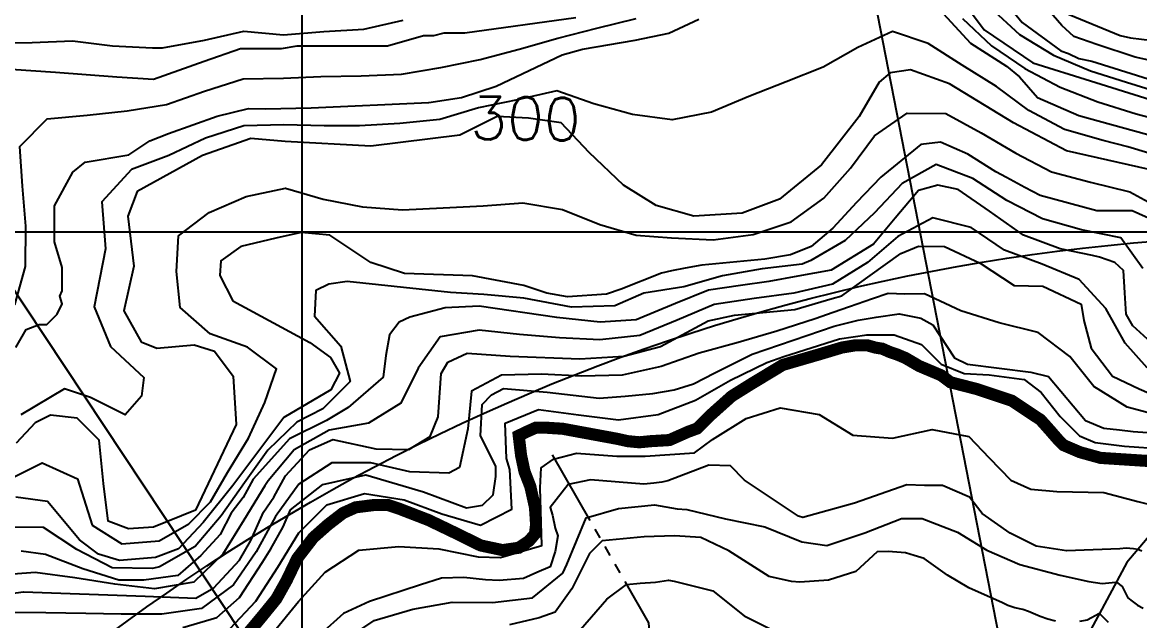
# Model space of a CAD drawing. Header units: millimetres. Extents: x 548366 to 1117317, y 7446967 to 14899125.
# Drawn here: x 553083 to 554191, y 7457030 to 7457623 of the extents above; entities that cross this region are included whole.
import ezdxf
from ezdxf.enums import TextEntityAlignment as Align

# ---------------------------------------------------------------- set-up
doc = ezdxf.new("R2010")
doc.units = ezdxf.units.MM
doc.header["$MEASUREMENT"] = 0
doc.linetypes.add('ACAD_ISO11W100', pattern=[33, 12, -3, 12, -3, 0, -3])
doc.linetypes.add('RIO_PERIODICO', pattern=[5.8, 3, -0.4, 0.4, -0.4, 0.4, -0.4, 0.4, -0.4])
for name, color, linetype in [('CURVA_INTERMEDIÁRIA', 32, 'Continuous'), ('CURVA_MESTRA', 36, 'Continuous'), ('ELETRO_PROP', 230, 'Continuous'), ('MALHA_TM', 8, 'Continuous'), ('RADIAIS', 222, 'Continuous'), ('RIO_PERIÓDICO', 4, 'RIO_PERIODICO'), ('RIO_PERMANENTE', 4, 'Continuous'), ('TXT_CURVA_MESTRA', 7, 'Continuous')]:
    doc.layers.add(name, color=color, linetype=linetype)
doc.styles.add('ROMANS', font='romans.shx')

msp = doc.modelspace()

# ---------------------------------------------------------------- linework, layer by layer
at = {"layer": 'CURVA_INTERMEDIÁRIA'}
for points, elevation in [([(553998.2, 7457667), (554036.6, 7457615.4), (554084.8, 7457582.7), (554141.9, 7457564.8), (554244.6, 7457532.6)], 340), ([(554038, 7457667.4), (554074.2, 7457622.6), (554112.6, 7457594.5), (554120.3, 7457591.9), (554130.5, 7457586.8), (554143.3, 7457584.2), (554232.9, 7457556.1)], 360), ([(553968.8, 7457661.4), (554023.1, 7457602.2), (554058.8, 7457579.4), (554071.7, 7457568.9), (554089.6, 7457548.4), (554130.5, 7457530.5), (554218, 7457506.2)], 320), ([(554225.4, 7457579.7), (554186.3, 7457588.2), (554148.4, 7457600.9), (554125.5, 7457608.8), (554113.5, 7457619.8), (554087.6, 7457649.9)], 370), ([(554115.2, 7457632.9), (554171.5, 7457609.8), (554181.7, 7457607.3), (554225.2, 7457602.2)], 380), ([(553071.9, 7457576.4), (553115.8, 7457573.3), (553176.5, 7457568.9), (553212.9, 7457566.3), (553263.2, 7457584.2), (553299.1, 7457597), (553340, 7457597), (553355.3, 7457599.6), (553444.9, 7457599.6), (553480.7, 7457609.8), (553490.9, 7457609.8), (553501.2, 7457612.4), (553521.6, 7457612.4), (553631.6, 7457627.7)], 340), ([(553075.6, 7457342.6), (553086, 7457380.8), (553086.4, 7457420.6), (553083, 7457460.3), (553080.4, 7457499.8), (553107.5, 7457527), (553147.2, 7457530.8), (553186.7, 7457535.1), (553225.9, 7457541.4), (553263.6, 7457554.7), (553301.7, 7457566.8), (553341.7, 7457567.3), (553378.8, 7457569), (553418.8, 7457569.9), (553458.8, 7457571.5), (553497.7, 7457578.1), (553536.9, 7457585.9), (553575.5, 7457596.1), (553613.9, 7457607.1), (553652.6, 7457617.1), (553691.5, 7457626.6)], 330), ([(553076.5, 7457300.3), (553086.7, 7457318.2), (553099.5, 7457323.3), (553107.2, 7457323.3), (553117.4, 7457333.5), (553122.5, 7457343.8), (553120, 7457351.4), (553122.5, 7457356.6), (553122.5, 7457379.6), (553114.9, 7457405.2), (553114.9, 7457441), (553132.8, 7457474.2), (553145.2, 7457484.1), (553188.5, 7457491.4), (553209.3, 7457505.4), (553227.9, 7457512.7), (553276.2, 7457529.6), (553307.2, 7457537.4), (553324.1, 7457536.9), (553369.4, 7457538), (553485.8, 7457543.3), (553485.8, 7457543.3), (553518.5, 7457548.1), (553552.8, 7457559.6), (553618.1, 7457590.5), (553638.3, 7457596.3), (553690.6, 7457605.2), (553723.8, 7457612), (553753.6, 7457626)], 320), ([(554015, 7457626.7), (554043.8, 7457599.6), (554076.8, 7457577.1), (554112, 7457558.6), (554149.2, 7457543.9), (554187.4, 7457532.1), (554206.1, 7457527)], 330), ([(554217.3, 7457487.9), (554179.1, 7457499.2), (554154.5, 7457505.7), (554116.1, 7457516.6), (554081, 7457535.5), (554048.9, 7457559.3), (554014.9, 7457580.4), (553981.2, 7457601.7), (553945.7, 7457613.7), (553911.3, 7457598), (553877, 7457578.3), (553840.2, 7457563.9), (553803.1, 7457549.1), (553766.3, 7457533.6), (553727.3, 7457526.1), (553687.8, 7457531.4), (553649.6, 7457542.1), (553612.9, 7457554.8), (553574, 7457545.9), (553535.1, 7457537.9), (553497, 7457526.5), (553457.2, 7457522.4), (553417.3, 7457520.2), (553382.1, 7457520.1), (553342.1, 7457521), (553302.4, 7457520.3), (553264.4, 7457507.8), (553228.2, 7457490.9), (553191.2, 7457477), (553161.6, 7457444.9), (553165.3, 7457398.2), (553154.2, 7457340.8), (553170.3, 7457301.4), (553203.5, 7457270.6), (553201.1, 7457252.1), (553185, 7457233.6), (553150.5, 7457250.8), (553124.6, 7457259.5), (553081.5, 7457233.6)], 310), ([(553068.1, 7457168.7), (553102.4, 7457185.9), (553137.6, 7457170.2), (553152.2, 7457124.1), (553181.5, 7457105.6), (553218.6, 7457108.6), (553247.9, 7457125.6), (553269.5, 7457147.3), (553286.4, 7457176.3), (553307.1, 7457210.4), (553323.3, 7457245.8), (553334.8, 7457279.2), (553306.3, 7457300.6), (553269.2, 7457313.9), (553239.3, 7457340.2), (553235.9, 7457375.6), (553237.8, 7457411.2), (553268, 7457434.3), (553304.7, 7457450.2), (553343.7, 7457458.2), (553381.1, 7457447.3), (553420.2, 7457439.8), (553460, 7457436.9), (553500, 7457439), (553539.8, 7457440.7), (553579.2, 7457443.7), (553618.6, 7457437.2), (553655.6, 7457422.2), (553691.5, 7457411.6), (553726.5, 7457409.1), (553768, 7457407.2), (553807.6, 7457412.4), (553845.3, 7457424.9), (553877.5, 7457448.3), (553903.9, 7457478.3), (553927.9, 7457510.2), (553960.3, 7457532.8), (553998.5, 7457532.5), (554033.5, 7457513.3), (554068, 7457493.1), (554103.4, 7457474.6), (554142.1, 7457464.4), (554180.9, 7457454.8), (554213.9, 7457436.9)], 290), ([(554206.3, 7457425.6), (554183.5, 7457435.9), (554168.9, 7457435.9), (554148.4, 7457435.9), (554092.1, 7457451.2), (554076.8, 7457458.9), (554058.9, 7457469.1), (554048.2, 7457474.4), (554020.4, 7457492), (553993.4, 7457503.9), (553973.7, 7457501.6), (553934.3, 7457469.2), (553910.1, 7457444), (553886.7, 7457418.6), (553865.2, 7457400.5), (553844.7, 7457392.3), (553819.2, 7457387.8), (553756.7, 7457381.9), (553740.1, 7457379), (553726.7, 7457376.4), (553716.8, 7457374.1), (553676.7, 7457358.1), (553662.1, 7457353.2), (553623.3, 7457350.6), (553602.9, 7457354.4), (553580.1, 7457362), (553529.4, 7457371.4), (553461.7, 7457373.8), (553428.3, 7457384.8), (553387.7, 7457411.7), (553359.5, 7457414.5), (553334.2, 7457408.8), (553299.4, 7457400.4), (553279.7, 7457386.4), (553278.6, 7457371.9), (553291.7, 7457346.8), (553368.1, 7457305.4), (553388.4, 7457290.4), (553397.5, 7457274.8), (553388.8, 7457258.4), (553342.1, 7457230.9), (553291.6, 7457163.4), (553262.3, 7457126.8), (553237.7, 7457100.7), (553214.9, 7457092), (553179.2, 7457089.3), (553158.4, 7457095.6), (553139.4, 7457109.8), (553107.8, 7457147.8), (553076.5, 7457151.9)], 280), ([(554194, 7457378.6), (554172, 7457409.2), (554133, 7457417.2), (554094.5, 7457427.8), (554059, 7457446), (554025.5, 7457467.8), (553988.9, 7457481.9), (553955.2, 7457462.9), (553927.7, 7457433.9), (553898.8, 7457406.4), (553864.7, 7457386.5), (553856.1, 7457383.1), (553816.4, 7457378.5), (553777.1, 7457371.3), (553738.7, 7457360.5), (553699.2, 7457354.3), (553670.3, 7457341.6), (553627.4, 7457340.5), (553580.2, 7457349.3), (553540.6, 7457353), (553507.3, 7457354.8), (553404.9, 7457365.9), (553386.7, 7457363.2), (553374, 7457357), (553372.6, 7457331.6), (553398.6, 7457301.7), (553407.8, 7457266.8), (553380.8, 7457239.7), (553355, 7457226.3), (553326.4, 7457198.7), (553303.2, 7457166.2), (553280.1, 7457133.5), (553254.1, 7457103.2), (553218.8, 7457082.8), (553211.8, 7457081.4), (553172.1, 7457082), (553136.8, 7457100.1), (553103.8, 7457121.8), (553064.3, 7457122.1)], 270), ([(554202.2, 7457305.4), (554184.1, 7457322), (554177.5, 7457333.5), (554176.2, 7457354.6), (554174.7, 7457376.6), (554166.3, 7457384.7), (554151, 7457389.8), (554143.9, 7457391.7), (554111.9, 7457398.2), (554075.7, 7457411.6), (554041.8, 7457435.7), (554010.7, 7457457), (553990.8, 7457461.2), (553971.5, 7457455.9), (553948.3, 7457428.5), (553926.9, 7457403), (553884.9, 7457377), (553851.7, 7457371), (553823, 7457365.9), (553795, 7457361.9), (553763.4, 7457357.2), (553730.4, 7457344), (553691.5, 7457327.8), (553655.7, 7457325.5), (553613, 7457330.1), (553535.7, 7457341.2), (553502.3, 7457339.8), (553467, 7457330.6), (553456.4, 7457325.5), (553447.1, 7457313), (553443.4, 7457292.3), (553440.6, 7457271), (553405.8, 7457240.9), (553384.5, 7457227.9), (553347.7, 7457209.9), (553311.9, 7457169.8), (553301.8, 7457151.5), (553290.1, 7457136.2), (553279, 7457114.9), (553259.9, 7457094.2), (553237.2, 7457074.3), (553203.3, 7457069.7), (553178.7, 7457069.7), (553143, 7457080.8), (553105.8, 7457095.1), (553081.8, 7457098.5)], 260), ([(553050.6, 7457053.9), (553083.9, 7457058.1), (553204.6, 7457053.7), (553254.8, 7457051.9), (553272.8, 7457062), (553298.3, 7457089.6), (553309.4, 7457109.1), (553321.9, 7457137.1), (553332.3, 7457151.9), (553343.8, 7457173), (553367.7, 7457198.8), (553390.8, 7457209.2), (553433.3, 7457199.8), (553466.2, 7457199.3), (553487.4, 7457212.2), (553495.2, 7457231.8), (553498.2, 7457274.6), (553504.9, 7457285.9), (553524.1, 7457294.9), (553566.6, 7457291.7), (553635.6, 7457289.1), (553679.2, 7457291.7), (553715.6, 7457301.3), (553762.9, 7457326.7), (553788.9, 7457332.6), (553848.9, 7457337.9), (553886, 7457348.9), (553895.4, 7457351.7), (553953.9, 7457393.6), (553971.4, 7457401), (553997.4, 7457400.5), (554032.5, 7457384), (554066.2, 7457361.8), (554094.9, 7457361.2), (554132.7, 7457343.2), (554135.3, 7457327.3), (554142.8, 7457299.7), (554163.8, 7457272.1), (554190.3, 7457259.5), (554220, 7457246.6)], 240), ([(554229.3, 7457227.6), (554178.4, 7457241.1), (554145.5, 7457261.7), (554121.7, 7457291.4), (554090, 7457315.4), (554051.5, 7457325), (554013.4, 7457336.9), (553977.5, 7457353.6), (553957.9, 7457353.4), (553941.4, 7457353.8), (553926, 7457348.7), (553903.1, 7457340.7), (553887, 7457335.1), (553869, 7457328.9), (553830.9, 7457316.6), (553792.7, 7457305.3), (553754.1, 7457294.7), (553716.4, 7457281.5), (553677.5, 7457272.8), (553637.7, 7457271.8), (553597.7, 7457273.9), (553558.1, 7457273.1), (553528.3, 7457257.1), (553524.7, 7457219.9), (553516.5, 7457181.4), (553505.8, 7457175.7), (553467.2, 7457177.2), (553428.3, 7457186.1), (553389.9, 7457185.9), (553356.9, 7457164.9), (553333.9, 7457132.9), (553314.9, 7457097.7), (553292.3, 7457064.9), (553260.5, 7457041.7), (553221.3, 7457036.1), (553180.8, 7457036.1), (553146, 7457036.7), (553106.1, 7457037.3), (553066.1, 7457037.5)], 230), ([(553242.1, 7457022.7), (553275.6, 7457032.8), (553298.2, 7457052.5), (553321.1, 7457087.4), (553329.2, 7457100.8), (553341.5, 7457122.7), (553348.8, 7457139.3), (553381, 7457164.5), (553423.5, 7457174.1), (553480.8, 7457157.3), (553523.3, 7457141.4), (553539.3, 7457144), (553549.8, 7457154.4), (553552.3, 7457172.4), (553552.3, 7457182.6), (553537.3, 7457212.9), (553538.7, 7457243.7), (553548.1, 7457253.4), (553560, 7457259.8), (553603.2, 7457256.2), (553654.7, 7457250.2), (553680.7, 7457252.1), (553707.9, 7457254.7), (553729.2, 7457258.4), (553748.4, 7457264.3), (553769.7, 7457275.3), (553806.4, 7457293.7), (553888, 7457321.4), (553911.6, 7457327.6), (553929.4, 7457330.6), (553952.2, 7457333.7), (553973.8, 7457329.5), (553985.8, 7457322.9), (554007.1, 7457290.2), (554020, 7457284), (554082.9, 7457275.8), (554100.4, 7457271.6), (554137.2, 7457228.1), (554155.1, 7457220.5), (554170.7, 7457218.8), (554184.3, 7457217.2), (554198.6, 7457216.2)], 220), ([(553289, 7457021.6), (553314.5, 7457049), (553336.1, 7457082.6), (553357.1, 7457116.6), (553384.8, 7457144.4), (553422.2, 7457155.5), (553461.5, 7457149.2), (553499, 7457135.3), (553537.1, 7457124.2), (553568.2, 7457140), (553566.3, 7457179.5), (553563.1, 7457190.2), (553561.8, 7457225.4), (553594.8, 7457239), (553634.4, 7457233.7), (553674.1, 7457228.7), (553713.4, 7457234.1), (553750.5, 7457248.3), (553785.1, 7457268), (553821.1, 7457285.6), (553838, 7457291.4), (553893, 7457309.1), (553920.2, 7457313), (553947.3, 7457313), (553974.4, 7457303.3), (553993.8, 7457283.9), (554016.8, 7457274.7), (554041.4, 7457273.4), (554076.3, 7457268.8), (554093.1, 7457255.9), (554111.8, 7457232), (554131.2, 7457212.7), (554146.7, 7457206.2), (554175.7, 7457202.4), (554213.9, 7457199.8)], 210), ([(553331.5, 7457017.7), (553356.6, 7457048.5), (553383.3, 7457077.7), (553416.4, 7457099.3), (553456.1, 7457103), (553496, 7457100.7), (553535, 7457092.8), (553556.9, 7457092.3), (553597.9, 7457104), (553596.2, 7457161.1), (553597.4, 7457181), (553609.5, 7457189.8), (553632.5, 7457195.5), (553672.3, 7457192.7), (553700.5, 7457192.6), (553749.5, 7457196), (553767.2, 7457209), (553800.6, 7457230.1), (553834.2, 7457240.5), (553873.1, 7457233.9), (553906.4, 7457213.6), (553945.8, 7457210.5), (553984.9, 7457219), (554021.4, 7457212.3), (554041.7, 7457191.1), (554062.9, 7457168.8), (554082.9, 7457159.9), (554108.5, 7457157.7), (554155.3, 7457156.6), (554188.9, 7457147.8), (554204.7, 7457143.8)], 190), ([(554192.9, 7457098.5), (554189.1, 7457100.2), (554184.6, 7457100.9), (554177.4, 7457101.5), (554171, 7457100.6), (554118.1, 7457098.9), (554088, 7457103.5), (554062.5, 7457116.2), (554034.7, 7457135.9), (554022, 7457152.1), (553995.3, 7457163.7), (553977.3, 7457163.5), (553960, 7457164.2), (553908.1, 7457146.1), (553856.8, 7457131.8), (553852.6, 7457133), (553799.1, 7457168.7), (553785.2, 7457183.1), (553763.7, 7457183.7), (553723.1, 7457168.1), (553717, 7457166.9), (553709, 7457165.8), (553699.1, 7457165), (553646.4, 7457169.2), (553624, 7457164.7), (553606.1, 7457141.7), (553608.6, 7457134), (553611.2, 7457121.2), (553613.7, 7457113.5), (553611.2, 7457098.2), (553606.1, 7457082.8), (553593.2, 7457077.3), (553579.8, 7457071.2), (553555.8, 7457069.5), (553542.1, 7457070), (553520.7, 7457072.3), (553498.4, 7457071.8), (553477.8, 7457065.1), (553427, 7457048.4), (553401.4, 7457036.8), (553378.4, 7457016.3)], 180), ([(553398.8, 7457007.4), (553431.8, 7457029.8), (553470, 7457041), (553509.2, 7457047.9), (553549.2, 7457047.5), (553588.8, 7457052.3), (553618.8, 7457076.7), (553622.7, 7457085.2), (553641.8, 7457131.4), (553673.9, 7457140.6), (553709.6, 7457144.3), (553732.1, 7457140.5), (553741.9, 7457139.9), (553780.2, 7457130.4), (553819, 7457122.7), (553855.7, 7457107.6), (553880.5, 7457104), (553918.4, 7457116.5), (553954.6, 7457130.8), (553975.2, 7457130.7), (554010.3, 7457117.2), (554039.3, 7457099.3), (554071.9, 7457085.2), (554111.9, 7457074.7), (554140.4, 7457068.2), (554153.7, 7457066.3), (554163.6, 7457067.5), (554167.9, 7457067.6), (554173.5, 7457063.4), (554173.5, 7457063.4), (554179, 7457052.1), (554183.4, 7457048.8), (554188.6, 7457045), (554194.4, 7457041.9)], 170), ([(554107.3, 7457029.1), (554099.6, 7457030.9), (554092, 7457033.7), (554085.3, 7457036.5), (554080.5, 7457038.7), (554074.8, 7457040.6), (554067.1, 7457042.3), (554060.1, 7457044.7), (554054.8, 7457047.2), (554021.5, 7457062.1), (554000.2, 7457074.6), (553977, 7457091.1), (553967.3, 7457094), (553958.6, 7457096.9), (553941.5, 7457098.1), (553930.5, 7457097.7), (553909.2, 7457078.4), (553882.3, 7457069.6), (553853.8, 7457067.7), (553845.7, 7457068.3), (553823.3, 7457073.3), (553783.5, 7457098.8), (553755.7, 7457112), (553729.4, 7457113.7), (553699.4, 7457112.5), (553657.8, 7457108.8), (553645.2, 7457096.1), (553627.7, 7457061.2), (553611.3, 7457038.1), (553595.5, 7457032.2), (553565.8, 7457025.4)], 160), ([(554159.8, 7457027.8), (554156.6, 7457030.9), (554150.8, 7457036.6), (554138.6, 7457030.1), (554131.2, 7457028.8)], 160)]:
    msp.add_lwpolyline(points, dxfattribs=dict(at, elevation=elevation))
at = {"layer": 'CURVA_MESTRA'}
for points, elevation in [([(554042.1, 7457637.7), (554071.6, 7457610.7), (554105.5, 7457590.2), (554142.2, 7457574.6), (554177.8, 7457563.5), (554216, 7457551.5)], 350), ([(553052.8, 7457602.1), (553092.7, 7457602.8), (553132.7, 7457604.3), (553172.4, 7457599.6), (553212, 7457597.4), (553222, 7457597.4), (553263.6, 7457605.1), (553302.5, 7457614.1), (553342, 7457610.3), (553381.7, 7457613.7), (553421.6, 7457616), (553460.5, 7457624.9)], 350), ([(554200.1, 7457476.8), (554118.1, 7457495.4), (554065.6, 7457523.2), (554002.2, 7457561.8), (553963.5, 7457575.7), (553943.4, 7457572.6), (553932.6, 7457563.4), (553912.5, 7457529.4), (553875.4, 7457481.5), (553833.6, 7457447.5), (553796.5, 7457433.6), (553748.6, 7457430.5), (553711.5, 7457441.3), (553679, 7457461.4), (553645, 7457493.8), (553617.2, 7457523.2), (553584.7, 7457527.8), (553553.8, 7457529.4), (553516.7, 7457510.8), (553428.6, 7457500), (553343.5, 7457504.7), (553309.5, 7457507.7), (553261.6, 7457490.8), (553196.6, 7457455.2), (553187.4, 7457430.5), (553193.6, 7457381.1), (553183.6, 7457336.8), (553200.6, 7457305.9), (553216.1, 7457299.8), (553253.2, 7457302.9), (553273.3, 7457296.7), (553291.8, 7457272), (553294.9, 7457224.1), (553254.7, 7457139.1), (553213, 7457122.1), (553188.2, 7457120.6), (553168.1, 7457128.3), (553163.5, 7457165.4), (553158.9, 7457208.6), (553137.2, 7457230.2), (553110.9, 7457233.3), (553095.5, 7457225.6), (553076.9, 7457205.5)], 300), ([(554198.3, 7457280.1), (554176.3, 7457304.6), (554157.3, 7457339.2), (554130.9, 7457367.7), (554094, 7457382.9), (554056.8, 7457396.9), (554023.6, 7457419.2), (553985.6, 7457428.9), (553951, 7457410.6), (553920.8, 7457384.7), (553886.2, 7457363.3), (553848, 7457354.3), (553808.4, 7457348.9), (553768.8, 7457343.1), (553732.1, 7457327.5), (553695.2, 7457312.4), (553655.5, 7457308), (553615.6, 7457309.9), (553575.8, 7457313.3), (553536, 7457317.6), (553497.1, 7457310.8), (553475.4, 7457280), (553458.3, 7457245.2), (553426, 7457225.2), (553387.1, 7457218.3), (553352.5, 7457198.8), (553326.8, 7457168.2), (553323.4, 7457163.3), (553302.4, 7457129.3), (553281.6, 7457095.4), (553253, 7457067.7), (553214, 7457061.1), (553174.5, 7457065.7), (553135, 7457072), (553095.5, 7457077.3), (553055.9, 7457074.4)], 250), ([(554195.4, 7457190.6), (554152.1, 7457189.2), (554114.6, 7457202.1), (554096.7, 7457224.4), (554072, 7457242.5), (554037.9, 7457256.3), (553997.6, 7457268.5), (553967.3, 7457285.8), (553946.8, 7457294), (553931.2, 7457304.6), (553889.3, 7457300.3), (553838.8, 7457282.9), (553801, 7457261.4), (553750, 7457218.2), (553719.1, 7457207.3), (553694.3, 7457205.8), (553612.4, 7457221.2), (553589.2, 7457222.8), (553576.8, 7457212), (553579.9, 7457185.7), (553593.8, 7457128.5), (553584.6, 7457102.3), (553552.1, 7457099.2), (553490.2, 7457127), (553447, 7457144), (553417.6, 7457145.5), (553395.9, 7457134.7), (553368.1, 7457106.9), (553332.5, 7457046.7), (553303.2, 7457011.1)], 200), ([(553636.5, 7457020.7), (553662.3, 7457050.9), (553682.1, 7457065.5), (553695.5, 7457066.8), (553710.6, 7457067.7), (553723.7, 7457069.7), (553729.3, 7457068.6), (553767.7, 7457059.2), (553798.5, 7457034.2), (553833.5, 7457016.8)], 150)]:
    msp.add_lwpolyline(points, dxfattribs=dict(at, elevation=elevation))
at = {"layer": 'ELETRO_PROP', "linetype": 'ACAD_ISO11W100', "lineweight": -3, "ltscale": 6.25, "elevation": 200, "flags": 128}
msp.add_lwpolyline([(552267.4, 7454168.1, 12, 12, 0), (552047, 7455150.1, 12, 12, 0), (552168.7, 7456345.9, 12, 12, 0), (552826.6, 7456584.5, 12, 12, 0), (552824.3, 7456593.7, 12, 12, 0), (552808.3, 7456621.2, 12, 12, 0), (552793.3, 7456651, 12, 12, 0), (552787.6, 7456679.7, 12, 12, 0), (552791, 7456686.5, 12, 12, 0), (552803.7, 7456696.8, 12, 12, 0), (552824.3, 7456702.6, 12, 12, 0), (552843.3, 7456706.9, 12, 12, 0), (552878.9, 7456705.7, 12, 12, 0), (552899.5, 7456705.7, 12, 12, 0), (552931.7, 7456702.3, 12, 12, 0), (552958, 7456701.2, 12, 12, 0), (552992.4, 7456696.6, 12, 12, 0), (553010.8, 7456696.6, 12, 12, 0), (553025.7, 7456696.6, 12, 12, 0), (553049.8, 7456704.6, 12, 12, 0), (553070.4, 7456714.9, 12, 12, 0), (553079.6, 7456727.5, 12, 12, 0), (553091.1, 7456749.3, 12, 12, 0), (553100.2, 7456764.2, 12, 12, 0), (553108.3, 7456777.9, 12, 12, 0), (553111.7, 7456790.6, 12, 12, 0), (553114, 7456804.3, 12, 12, 0), (553114, 7456816.9, 12, 12, 0), (553110.6, 7456829.5, 12, 12, 0), (553107.1, 7456843.3, 12, 12, 0), (553094.5, 7456855.9, 12, 12, 0), (553054.4, 7456875.4, 12, 12, 0), (553016.5, 7456892.5, 12, 12, 0), (553000.5, 7456902.9, 12, 12, 0), (552991.3, 7456916.6, 12, 12, 0), (552989, 7456933.8, 12, 12, 0), (552992.4, 7456965.9, 12, 12, 0), (553000.5, 7456978.5, 12, 12, 0), (553022.8, 7456984.6, 12, 12, 0), (553036.5, 7456988.1, 12, 12, 0), (553059.5, 7456989.2, 12, 12, 0), (553096.2, 7456990.4, 12, 12, 0), (553134, 7456988.1, 12, 12, 0), (553160.4, 7456988.1, 12, 12, 0), (553197.1, 7456988.1, 12, 12, 0), (553241.8, 7456992.7, 12, 12, 0), (553268.2, 7456993.8, 12, 12, 0), (553284.3, 7457000.7, 12, 12, 0), (553301.5, 7457011, 12, 12, 0), (553319.8, 7457032.8, 12, 12, 0), (553334.7, 7457051.1, 12, 12, 0), (553345, 7457069.5, 12, 12, 0), (553355.4, 7457091.2, 12, 12, 0), (553371.4, 7457111.9, 12, 12, 0), (553385.9, 7457124.7, 12, 12, 0), (553400.8, 7457136.2, 12, 12, 0), (553413.4, 7457141.9, 12, 12, 0), (553431.7, 7457144.2, 12, 12, 0), (553445.5, 7457144.2, 12, 12, 0), (553455.8, 7457140.8, 12, 12, 0), (553485.6, 7457129.3, 12, 12, 0), (553516.6, 7457114.4, 12, 12, 0), (553537.3, 7457104.1, 12, 12, 0), (553559, 7457099.5, 12, 12, 0), (553575.1, 7457101.8, 12, 12, 0), (553585.4, 7457108.7, 12, 12, 0), (553591.2, 7457115.5, 12, 12, 0), (553592.3, 7457124.7, 12, 12, 0), (553591.2, 7457141.9, 12, 12, 0), (553586.6, 7457162.5, 12, 12, 0), (553580.8, 7457177.4, 12, 12, 0), (553577.4, 7457193.5, 12, 12, 0), (553575.1, 7457213, 12, 12, 0), (553582, 7457216.4, 12, 12, 0), (553592.3, 7457221, 12, 12, 0), (553600.3, 7457221, 12, 12, 0), (553618.7, 7457219.8, 12, 12, 0), (553672.9, 7457209.8, 12, 12, 0), (553683.2, 7457207.5, 12, 12, 0), (553694.7, 7457206.4, 12, 12, 0), (553706.1, 7457207.5, 12, 12, 0), (553724.5, 7457208.6, 12, 12, 0), (553742.8, 7457216.7, 12, 12, 0), (553752, 7457220.1, 12, 12, 0), (553764.6, 7457232.7, 12, 12, 0), (553786.4, 7457252.2, 12, 12, 0), (553804.8, 7457263.7, 12, 12, 0), (553836.9, 7457283.1, 12, 12, 0), (553872.4, 7457293.4, 12, 12, 0), (553895.4, 7457300.3, 12, 12, 0), (553909.1, 7457302.6, 12, 12, 0), (553920.6, 7457302.6, 12, 12, 0), (553928.6, 7457300.3, 12, 12, 0), (553935.5, 7457299.2, 12, 12, 0), (553943.5, 7457295.7, 12, 12, 0), (553950.4, 7457293.4, 12, 12, 0), (553958.5, 7457290, 12, 12, 0), (553972.2, 7457282, 12, 12, 0), (553994, 7457272.8, 12, 12, 0), (554003.2, 7457265.9, 12, 12, 0), (554029.6, 7457259.1, 12, 12, 0), (554064, 7457247.6, 12, 12, 0), (554092.5, 7457228.7, 12, 12, 0), (554101.7, 7457218.4, 12, 12, 0), (554109.7, 7457209.2, 12, 12, 0), (554115.4, 7457203.5, 12, 12, 0), (554131.5, 7457196.6, 12, 12, 0), (554152.1, 7457190.9, 12, 12, 0), (554204.9, 7457187.5, 12, 12, 0), (554226.7, 7457188.6, 12, 12, 0), (554245, 7457185.2, 12, 12, 0), (554259.9, 7457185.2, 12, 12, 0), (554266.8, 7457185.2, 12, 12, 0), (554282.9, 7457182.9, 12, 12, 0), (554289.8, 7457179.4, 12, 12, 0), (554295.5, 7457176, 12, 12, 0), (554304.7, 7457168, 12, 12, 0), (554310.4, 7457161.1, 12, 12, 0), (554312.7, 7457153.1, 12, 12, 0), (554316.1, 7457140.5, 12, 12, 0), (554317.3, 7457126.7, 12, 12, 0), (554317.3, 7457111.8, 12, 12, 0), (554321.9, 7457086.6, 12, 12, 0), (554328.8, 7457054.5, 12, 12, 0), (554334.5, 7457020.1, 12, 12, 0), (554342.5, 7457000.7, 12, 12, 0), (554358.6, 7456992.6, 12, 12, 0), (554371.2, 7456994.9, 12, 12, 0), (554403.3, 7456997.2, 12, 12, 0), (554412.5, 7456994.9, 12, 12, 0), (554418.2, 7456989.2, 12, 12, 0), (554418.5, 7456974.4, 12, 12, 0), (555298.4, 7457141.1, 12, 12, 0), (556099.8, 7455833.2, 12, 12, 0), (557063.5, 7455464.9, 12, 12, 0), (557063.5, 7455464.9, 12, 12, 0), (557063.5, 7455464.9, 12, 12, 0), (557063.5, 7455464.9, 0, 0, 0)], format="xyseb", dxfattribs=at)
at = {"layer": 'MALHA_TM'}
for points in [[(553360, 7460415), (553360, 7450410)], [(549360, 7457415), (559365, 7457415)]]:
    msp.add_lwpolyline(points, dxfattribs=at)
at = {"layer": 'RADIAIS', "linetype": 'Continuous', "ltscale": 2.5}
for points in [[(553406.4, 7460318.4), (555321, 7450507.1)], [(551601.9, 7459578.6), (557125.5, 7451246.9)]]:
    msp.add_lwpolyline(points, dxfattribs=at)
for radius in [4998.2, 3998.6, 2998.9, 1999.3]:
    msp.add_circle((554363.7, 7455412.7), radius, dxfattribs=at)
for p in [(553980.8, 7457375), (553259, 7457079.1)]:
    msp.add_point(p, dxfattribs=at)
at = {"layer": 'RIO_PERIÓDICO', "ltscale": 25, "flags": 128}
msp.add_lwpolyline([(553608.3, 7457194.1), (553703.6, 7457027.4), (553709.3, 7456965.9), (553711, 7456934.7), (553728.8, 7456897.8), (553734.2, 7456849.3), (553731.5, 7456803.8), (553709.6, 7456762.3), (553703.5, 7456749.1)], dxfattribs=at)
at = {"layer": 'RIO_PERMANENTE'}
msp.add_lwpolyline([(554391.7, 7457243), (554333.1, 7457215.7), (554245.9, 7457167.1), (554178.2, 7457087.1), (554150.8, 7457036.6), (554077.1, 7456901), (554025.5, 7456842.5), (554006.6, 7456826.8), (553957.8, 7456801.6), (553926.3, 7456804.2), (553904.8, 7456801.6), (553877.3, 7456786.2), (553830.1, 7456775.4), (553729.1, 7456762.6), (553703.5, 7456749.1), (553675.3, 7456687.8), (553651.5, 7456644.7), (553624, 7456585)], dxfattribs=at)

# ---------------------------------------------------------------- texts
at = {"layer": 'TXT_CURVA_MESTRA', "style": 'ROMANS'}
msp.add_text('300', height=42.5, rotation=359.0462, dxfattribs=at).set_placement((553581.8, 7457527.4), align=Align.MIDDLE)

doc.saveas('drawing.dxf')
